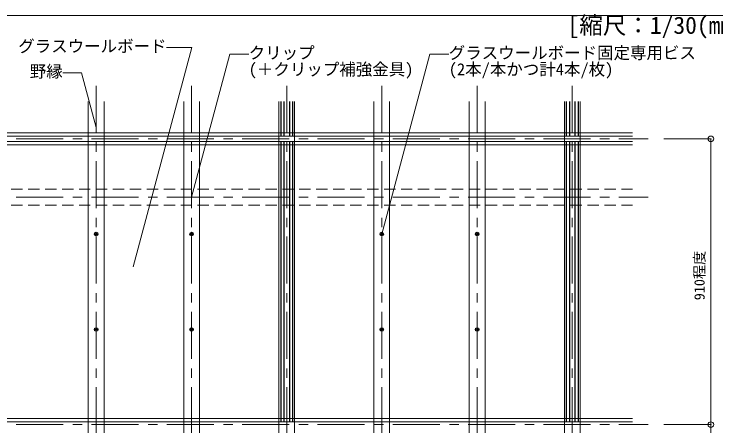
# Model space of a CAD drawing. Units: millimetres on the paper, enlarged 10 times, with parts at other scales. Extents: x -1950 to 1950, y -1347 to 1325.
# Drawn here: x -1398 to -652, y -39 to 398 of the extents above; entities that cross this region are included whole.
import ezdxf
from ezdxf.enums import TextEntityAlignment as Align

# ---------------------------------------------------------------- set-up
doc = ezdxf.new("R2010")
doc.units = ezdxf.units.MM
doc.header["$LTSCALE"] = 10
doc.header["$PDMODE"] = 32
doc.header["$PDSIZE"] = 6
doc.linetypes.add('CHAIN1', pattern=[8, 5, -1, 1, -1])
doc.linetypes.add('DASHED1', pattern=[1.8, 1.2, -0.6])
for name, color, linetype, lineweight in [('6-0_中心線', 4, 'CHAIN1', 9), ('6-1_吊り材', 7, 'Continuous', 18), ('6-2_野縁受け', 3, 'Continuous', 18), ('6-3_野縁', 2, 'Continuous', 25), ('6-5_寸法', 4, 'Continuous', 9), ('6-6_文字', 7, 'Continuous', 18), ('6-9_躯体他', 4, 'DASHED1', 9), ('6-C_ビス・アンカーボルト・強調図形', 2, 'Continuous', 25), ('F-3_野縁', 3, 'Continuous', 18)]:
    doc.layers.add(name, color=color, linetype=linetype, lineweight=lineweight)
doc.styles.add('ＭＳ ゴシック', font='')
doc.styles.get('ＭＳ ゴシック').set_extended_font_data('MS Gothic')

msp = doc.modelspace()

# ---------------------------------------------------------------- linework, layer by layer
at = {"layer": '6-0_中心線'}
for p, q in [((-1310.67, 321.77), (-1310.67, -454.8)), ((-1209.33, 321.77), (-1209.33, -454.8)), ((-1108.33, 321.77), (-1108.33, -454.8)), ((-1007.33, 321.77), (-1007.33, -454.8)), ((-906, 321.77), (-906, -454.8)), ((-805, 321.77), (-805, -454.8)), ((-1795.56, 265.43), (-724.44, 265.43)), ((-1795.56, 203.54), (-724.44, 203.54)), ((-1795.56, -37.9), (-724.44, -37.9))]:
    msp.add_line(p, q, dxfattribs=at)
at = {"layer": '6-1_吊り材'}
for p, q in [((-1319, 305.1), (-1319, -438.13)), ((-1302.33, 305.1), (-1302.33, -438.13)), ((-1217.67, 305.1), (-1217.67, -438.13)), ((-1201, 305.1), (-1201, -438.13)), ((-1116.67, 305.1), (-1116.67, -438.13)), ((-1100, 305.1), (-1100, -438.13)), ((-1015.67, 305.1), (-1015.67, -438.13)), ((-999, 305.1), (-999, -438.13)), ((-914.33, 305.1), (-914.33, -438.13)), ((-897.67, 305.1), (-897.67, -438.13)), ((-813.33, 305.1), (-813.33, -438.13)), ((-796.67, 305.1), (-796.67, -438.13))]:
    msp.add_line(p, q, dxfattribs=at)
at = {"layer": '6-2_野縁受け'}
for p, q in [((-1778.89, 271.77), (-741.11, 271.77)), ((-1778.89, 268.27), (-741.11, 268.27)), ((-1778.89, 262.6), (-741.11, 262.6)), ((-1778.89, 259.1), (-741.11, 259.1)), ((-1778.89, -31.57), (-741.11, -31.57)), ((-1778.89, -35.07), (-741.11, -35.07))]:
    msp.add_line(p, q, dxfattribs=at)
at = {"layer": '6-3_野縁'}
for p, q in [((-1114.67, 305.1), (-1114.67, 268.27)), ((-1111.17, 305.1), (-1111.17, 268.27)), ((-1105.5, 305.1), (-1105.5, 268.27)), ((-1102, 305.1), (-1102, 268.27)), ((-811.33, 305.1), (-811.33, 268.27)), ((-807.83, 305.1), (-807.83, 268.27)), ((-802.17, 305.1), (-802.17, 268.27)), ((-798.67, 305.1), (-798.67, 268.27)), ((-1114.67, 262.6), (-1114.67, -35.07)), ((-1111.17, 262.6), (-1111.17, -35.07)), ((-1105.5, 262.6), (-1105.5, -35.07)), ((-1102, 262.6), (-1102, -35.07)), ((-811.33, 262.6), (-811.33, -35.07)), ((-807.83, 262.6), (-807.83, -35.07)), ((-802.17, 262.6), (-802.17, -35.07)), ((-798.67, 262.6), (-798.67, -35.07))]:
    msp.add_line(p, q, dxfattribs=at)
at = {"layer": '6-5_寸法'}
for p, q in [((-657.78, 265.43), (-707.78, 265.43)), ((-657.78, 265.43), (-657.78, -37.9)), ((-657.78, -37.9), (-707.78, -37.9)), ((-657.78, -37.9), (-657.78, -341.23))]:
    msp.add_line(p, q, dxfattribs=at)
at = {"layer": '6-5_寸法', "color": 7}
for p in [(-657.78, 265.43), (-657.78, -37.9)]:
    msp.add_point(p, dxfattribs=at)
at = {"layer": '6-6_文字'}
for p, q in [((-1209.17, 362.36), (-1271.5, 129.74)), ((-1209.17, 362.36), (-1235.96, 362.36)), ((-1168.68, 355.27), (-1209.33, 203.54)), ((-1168.68, 355.27), (-1148.68, 355.27)), ((-956.2, 355.27), (-1007.33, 164.43)), ((-936.2, 355.27), (-956.2, 355.27)), ((-1326.2, 335.49), (-1346.2, 335.49)), ((-1326.2, 335.49), (-1310.67, 277.52))]:
    msp.add_line(p, q, dxfattribs=at)
at = {"layer": '6-9_躯体他'}
for p, q in [((-1778.89, 211.87), (-741.11, 211.87)), ((-1778.89, 195.2), (-741.11, 195.2))]:
    msp.add_line(p, q, dxfattribs=at)
at = {"layer": '6-C_ビス・アンカーボルト・強調図形'}
for p, q in [((-1311.42, 164.6), (-1311.04, 164.6)), ((-1311.04, 164.6), (-1310.9, 164.67)), ((-1311.04, 164.6), (-1310.98, 164.55)), ((-1311.04, 164.26), (-1310.98, 164.32)), ((-1310.9, 164.67), (-1310.84, 164.61)), ((-1310.9, 164.2), (-1310.84, 164.26)), ((-1310.84, 164.06), (-1310.9, 164.2)), ((-1310.48, 164.43), (-1310.85, 164.43)), ((-1310.84, 164.8), (-1310.78, 164.74)), ((-1310.84, 164.06), (-1310.78, 164.12)), ((-1310.83, 163.68), (-1310.84, 164.06)), ((-1310.67, 164.61), (-1310.67, 164.25)), ((-1310.5, 164.8), (-1310.55, 164.74)), ((-1310.5, 164.06), (-1310.55, 164.12)), ((-1310.5, 165.18), (-1310.5, 164.8)), ((-1310.5, 164.8), (-1310.43, 164.67)), ((-1310.43, 164.67), (-1310.49, 164.61)), ((-1310.43, 164.2), (-1310.49, 164.26)), ((-1310.3, 164.6), (-1310.43, 164.67)), ((-1310.3, 164.26), (-1310.43, 164.2)), ((-1310.3, 164.6), (-1310.35, 164.55)), ((-1310.3, 164.26), (-1310.35, 164.32)), ((-1309.92, 164.6), (-1310.3, 164.6)), ((-1309.92, 164.27), (-1310.3, 164.26)), ((-1210.08, 164.6), (-1209.7, 164.6)), ((-1209.7, 164.6), (-1209.57, 164.67)), ((-1209.7, 164.6), (-1209.65, 164.55)), ((-1209.7, 164.26), (-1209.65, 164.32)), ((-1209.57, 164.67), (-1209.51, 164.61)), ((-1209.57, 164.2), (-1209.51, 164.26)), ((-1209.5, 164.06), (-1209.57, 164.2)), ((-1209.15, 164.43), (-1209.52, 164.43)), ((-1209.5, 164.8), (-1209.45, 164.74)), ((-1209.5, 164.06), (-1209.45, 164.12)), ((-1209.5, 163.68), (-1209.5, 164.06)), ((-1209.33, 164.61), (-1209.33, 164.25)), ((-1209.16, 164.8), (-1209.22, 164.74)), ((-1209.16, 164.06), (-1209.22, 164.12)), ((-1209.17, 165.18), (-1209.16, 164.8)), ((-1209.16, 164.8), (-1209.1, 164.67)), ((-1209.1, 164.67), (-1209.16, 164.61)), ((-1209.1, 164.2), (-1209.16, 164.26)), ((-1208.96, 164.6), (-1209.1, 164.67)), ((-1208.96, 164.26), (-1209.1, 164.2)), ((-1208.96, 164.6), (-1209.02, 164.55)), ((-1208.96, 164.26), (-1209.02, 164.32)), ((-1208.58, 164.6), (-1208.96, 164.6)), ((-1208.58, 164.27), (-1208.96, 164.26)), ((-1008.08, 164.6), (-1007.7, 164.6)), ((-1007.7, 164.6), (-1007.57, 164.67)), ((-1007.7, 164.6), (-1007.65, 164.55)), ((-1007.7, 164.26), (-1007.65, 164.32)), ((-1007.57, 164.67), (-1007.51, 164.61)), ((-1007.57, 164.2), (-1007.51, 164.26)), ((-1007.5, 164.06), (-1007.57, 164.2)), ((-1007.15, 164.43), (-1007.52, 164.43)), ((-1007.5, 164.8), (-1007.45, 164.74)), ((-1007.5, 164.06), (-1007.45, 164.12)), ((-1007.5, 163.68), (-1007.5, 164.06)), ((-1007.33, 164.61), (-1007.33, 164.25)), ((-1007.16, 164.8), (-1007.22, 164.74)), ((-1007.16, 164.06), (-1007.22, 164.12)), ((-1007.17, 165.18), (-1007.16, 164.8)), ((-1007.16, 164.8), (-1007.1, 164.67)), ((-1007.1, 164.67), (-1007.16, 164.61)), ((-1007.1, 164.2), (-1007.16, 164.26)), ((-1006.96, 164.6), (-1007.1, 164.67)), ((-1006.96, 164.26), (-1007.1, 164.2)), ((-1006.96, 164.6), (-1007.02, 164.55)), ((-1006.96, 164.26), (-1007.02, 164.32)), ((-1006.58, 164.6), (-1006.96, 164.6)), ((-1006.58, 164.27), (-1006.96, 164.26)), ((-906.75, 164.6), (-906.37, 164.6)), ((-906.37, 164.6), (-906.23, 164.67)), ((-906.37, 164.6), (-906.31, 164.55)), ((-906.37, 164.26), (-906.31, 164.32)), ((-906.23, 164.67), (-906.17, 164.61)), ((-906.23, 164.2), (-906.17, 164.26)), ((-906.17, 164.06), (-906.23, 164.2)), ((-905.82, 164.43), (-906.18, 164.43)), ((-906.17, 164.8), (-906.11, 164.74)), ((-906.17, 164.06), (-906.11, 164.12)), ((-906.16, 163.68), (-906.17, 164.06)), ((-906, 164.61), (-906, 164.25)), ((-905.83, 164.8), (-905.89, 164.74)), ((-905.83, 164.06), (-905.89, 164.12)), ((-905.84, 165.18), (-905.83, 164.8)), ((-905.83, 164.8), (-905.77, 164.67)), ((-905.77, 164.67), (-905.83, 164.61)), ((-905.77, 164.2), (-905.83, 164.26)), ((-905.63, 164.6), (-905.77, 164.67)), ((-905.63, 164.26), (-905.77, 164.2)), ((-905.63, 164.6), (-905.69, 164.55)), ((-905.63, 164.26), (-905.69, 164.32)), ((-905.25, 164.6), (-905.63, 164.6)), ((-905.25, 164.27), (-905.63, 164.26)), ((-1311.42, 63.26), (-1311.04, 63.27)), ((-1311.04, 63.27), (-1310.9, 63.33)), ((-1311.04, 63.27), (-1310.98, 63.21)), ((-1311.04, 62.93), (-1310.98, 62.99)), ((-1310.9, 63.33), (-1310.84, 63.27)), ((-1310.9, 62.87), (-1310.84, 62.93)), ((-1310.84, 62.73), (-1310.9, 62.87)), ((-1310.48, 63.1), (-1310.85, 63.1)), ((-1310.84, 63.47), (-1310.78, 63.41)), ((-1310.84, 62.73), (-1310.78, 62.79)), ((-1310.83, 62.35), (-1310.84, 62.73)), ((-1310.67, 63.28), (-1310.67, 62.92)), ((-1310.5, 63.47), (-1310.55, 63.41)), ((-1310.5, 62.73), (-1310.55, 62.79)), ((-1310.5, 63.85), (-1310.5, 63.47)), ((-1310.5, 63.47), (-1310.43, 63.33)), ((-1310.43, 63.33), (-1310.49, 63.27)), ((-1310.43, 62.87), (-1310.49, 62.93)), ((-1310.3, 63.27), (-1310.43, 63.33)), ((-1310.3, 62.93), (-1310.43, 62.87)), ((-1310.3, 63.27), (-1310.35, 63.21)), ((-1310.3, 62.93), (-1310.35, 62.99)), ((-1309.92, 63.26), (-1310.3, 63.27)), ((-1309.92, 62.93), (-1310.3, 62.93)), ((-1210.08, 63.26), (-1209.7, 63.27)), ((-1209.7, 63.27), (-1209.57, 63.33)), ((-1209.7, 63.27), (-1209.65, 63.21)), ((-1209.7, 62.93), (-1209.65, 62.99)), ((-1209.57, 63.33), (-1209.51, 63.27)), ((-1209.57, 62.87), (-1209.51, 62.93)), ((-1209.5, 62.73), (-1209.57, 62.87)), ((-1209.15, 63.1), (-1209.52, 63.1)), ((-1209.5, 63.47), (-1209.45, 63.41)), ((-1209.5, 62.73), (-1209.45, 62.79)), ((-1209.5, 62.35), (-1209.5, 62.73)), ((-1209.33, 63.28), (-1209.33, 62.92)), ((-1209.16, 63.47), (-1209.22, 63.41)), ((-1209.16, 62.73), (-1209.22, 62.79)), ((-1209.17, 63.85), (-1209.16, 63.47)), ((-1209.16, 63.47), (-1209.1, 63.33)), ((-1209.1, 63.33), (-1209.16, 63.27)), ((-1209.1, 62.87), (-1209.16, 62.93)), ((-1208.96, 63.27), (-1209.1, 63.33)), ((-1208.96, 62.93), (-1209.1, 62.87)), ((-1208.96, 63.27), (-1209.02, 63.21)), ((-1208.96, 62.93), (-1209.02, 62.99)), ((-1208.58, 63.26), (-1208.96, 63.27)), ((-1208.58, 62.93), (-1208.96, 62.93)), ((-1008.08, 63.26), (-1007.7, 63.27)), ((-1007.7, 63.27), (-1007.57, 63.33)), ((-1007.7, 63.27), (-1007.65, 63.21)), ((-1007.7, 62.93), (-1007.65, 62.99)), ((-1007.57, 63.33), (-1007.51, 63.27)), ((-1007.57, 62.87), (-1007.51, 62.93)), ((-1007.5, 62.73), (-1007.57, 62.87)), ((-1007.15, 63.1), (-1007.52, 63.1)), ((-1007.5, 63.47), (-1007.45, 63.41)), ((-1007.5, 62.73), (-1007.45, 62.79)), ((-1007.5, 62.35), (-1007.5, 62.73)), ((-1007.33, 63.28), (-1007.33, 62.92)), ((-1007.16, 63.47), (-1007.22, 63.41)), ((-1007.16, 62.73), (-1007.22, 62.79)), ((-1007.17, 63.85), (-1007.16, 63.47)), ((-1007.16, 63.47), (-1007.1, 63.33)), ((-1007.1, 63.33), (-1007.16, 63.27)), ((-1007.1, 62.87), (-1007.16, 62.93)), ((-1006.96, 63.27), (-1007.1, 63.33)), ((-1006.96, 62.93), (-1007.1, 62.87)), ((-1006.96, 63.27), (-1007.02, 63.21)), ((-1006.96, 62.93), (-1007.02, 62.99)), ((-1006.58, 63.26), (-1006.96, 63.27)), ((-1006.58, 62.93), (-1006.96, 62.93)), ((-906.75, 63.26), (-906.37, 63.27)), ((-906.37, 63.27), (-906.23, 63.33)), ((-906.37, 63.27), (-906.31, 63.21)), ((-906.37, 62.93), (-906.31, 62.99)), ((-906.23, 63.33), (-906.17, 63.27)), ((-906.23, 62.87), (-906.17, 62.93)), ((-906.17, 62.73), (-906.23, 62.87)), ((-905.82, 63.1), (-906.18, 63.1)), ((-906.17, 63.47), (-906.11, 63.41)), ((-906.17, 62.73), (-906.11, 62.79)), ((-906.16, 62.35), (-906.17, 62.73)), ((-906, 63.28), (-906, 62.92)), ((-905.83, 63.47), (-905.89, 63.41)), ((-905.83, 62.73), (-905.89, 62.79)), ((-905.84, 63.85), (-905.83, 63.47)), ((-905.83, 63.47), (-905.77, 63.33)), ((-905.77, 63.33), (-905.83, 63.27)), ((-905.77, 62.87), (-905.83, 62.93)), ((-905.63, 63.27), (-905.77, 63.33)), ((-905.63, 62.93), (-905.77, 62.87)), ((-905.63, 63.27), (-905.69, 63.21)), ((-905.63, 62.93), (-905.69, 62.99)), ((-905.25, 63.26), (-905.63, 63.27)), ((-905.25, 62.93), (-905.63, 62.93))]:
    msp.add_line(p, q, dxfattribs=at)
for points in [[(-1311.42, 164.27), (-1311.04, 164.26), (-1310.9, 164.2)], [(-1310.83, 165.18), (-1310.84, 164.8), (-1310.9, 164.67)], [(-1310.5, 163.68), (-1310.5, 164.06), (-1310.43, 164.2)], [(-1210.08, 164.27), (-1209.7, 164.26), (-1209.57, 164.2)], [(-1209.5, 165.18), (-1209.5, 164.8), (-1209.57, 164.67)], [(-1209.17, 163.68), (-1209.16, 164.06), (-1209.1, 164.2)], [(-1008.08, 164.27), (-1007.7, 164.26), (-1007.57, 164.2)], [(-1007.5, 165.18), (-1007.5, 164.8), (-1007.57, 164.67)], [(-1007.17, 163.68), (-1007.16, 164.06), (-1007.1, 164.2)], [(-906.75, 164.27), (-906.37, 164.26), (-906.23, 164.2)], [(-906.16, 165.18), (-906.17, 164.8), (-906.23, 164.67)], [(-905.84, 163.68), (-905.83, 164.06), (-905.77, 164.2)], [(-1311.42, 62.93), (-1311.04, 62.93), (-1310.9, 62.87)], [(-1310.83, 63.85), (-1310.84, 63.47), (-1310.9, 63.33)], [(-1310.5, 62.35), (-1310.5, 62.73), (-1310.43, 62.87)], [(-1210.08, 62.93), (-1209.7, 62.93), (-1209.57, 62.87)], [(-1209.5, 63.85), (-1209.5, 63.47), (-1209.57, 63.33)], [(-1209.17, 62.35), (-1209.16, 62.73), (-1209.1, 62.87)], [(-1008.08, 62.93), (-1007.7, 62.93), (-1007.57, 62.87)], [(-1007.5, 63.85), (-1007.5, 63.47), (-1007.57, 63.33)], [(-1007.17, 62.35), (-1007.16, 62.73), (-1007.1, 62.87)], [(-906.75, 62.93), (-906.37, 62.93), (-906.23, 62.87)], [(-906.16, 63.85), (-906.17, 63.47), (-906.23, 63.33)], [(-905.84, 62.35), (-905.83, 62.73), (-905.77, 62.87)]]:
    msp.add_lwpolyline(points, dxfattribs=at)
for centre in [(-1310.67, 164.43), (-1209.33, 164.43), (-1007.33, 164.43), (-906, 164.43), (-1310.67, 63.1), (-1209.33, 63.1), (-1007.33, 63.1), (-906, 63.1)]:
    msp.add_circle(centre, 1.83, dxfattribs=at)
for centre, radius, start, end in [((-1310.67, 164.43), 0.767, 167.57653, 192.42347), ((-1310.67, 164.43), 0.382, 162.48255, 197.51745), ((-1310.67, 164.43), 0.767, 77.57653, 102.42347), ((-1310.67, 164.43), 0.382, 72.48255, 107.51745), ((-1310.67, 164.43), 0.382, 252.48255, 287.51745), ((-1310.67, 164.43), 0.382, 342.48255, 17.51745), ((-1310.67, 164.43), 0.767, 347.57653, 12.42347), ((-1209.33, 164.43), 0.767, 167.57653, 192.42347), ((-1209.33, 164.43), 0.382, 162.48255, 197.51745), ((-1209.33, 164.43), 0.767, 77.57653, 102.42347), ((-1209.33, 164.43), 0.382, 72.48255, 107.51745), ((-1209.33, 164.43), 0.382, 252.48255, 287.51745), ((-1209.33, 164.43), 0.382, 342.48255, 17.51745), ((-1209.33, 164.43), 0.767, 347.57653, 12.42347), ((-1007.33, 164.43), 0.767, 167.57653, 192.42347), ((-1007.33, 164.43), 0.382, 162.48255, 197.51745), ((-1007.33, 164.43), 0.767, 77.57653, 102.42347), ((-1007.33, 164.43), 0.382, 72.48255, 107.51745), ((-1007.33, 164.43), 0.382, 252.48255, 287.51745), ((-1007.33, 164.43), 0.382, 342.48255, 17.51745), ((-1007.33, 164.43), 0.767, 347.57653, 12.42347), ((-906, 164.43), 0.767, 167.57653, 192.42347), ((-906, 164.43), 0.382, 162.48255, 197.51745), ((-906, 164.43), 0.767, 77.57653, 102.42347), ((-906, 164.43), 0.382, 72.48255, 107.51745), ((-906, 164.43), 0.382, 252.48255, 287.51745), ((-906, 164.43), 0.382, 342.48255, 17.51745), ((-906, 164.43), 0.767, 347.57653, 12.42347), ((-1310.67, 164.43), 0.767, 257.57653, 282.42347), ((-1209.33, 164.43), 0.767, 257.57653, 282.42347), ((-1007.33, 164.43), 0.767, 257.57653, 282.42347), ((-906, 164.43), 0.767, 257.57653, 282.42347), ((-1310.67, 63.1), 0.767, 167.57653, 192.42347), ((-1310.67, 63.1), 0.382, 162.48255, 197.51745), ((-1310.67, 63.1), 0.767, 77.57653, 102.42347), ((-1310.67, 63.1), 0.767, 257.57653, 282.42347), ((-1310.67, 63.1), 0.382, 72.48255, 107.51745), ((-1310.67, 63.1), 0.382, 252.48255, 287.51745), ((-1310.67, 63.1), 0.382, 342.48255, 17.51745), ((-1310.67, 63.1), 0.767, 347.57653, 12.42347), ((-1209.33, 63.1), 0.767, 167.57653, 192.42347), ((-1209.33, 63.1), 0.382, 162.48255, 197.51745), ((-1209.33, 63.1), 0.767, 77.57653, 102.42347), ((-1209.33, 63.1), 0.767, 257.57653, 282.42347), ((-1209.33, 63.1), 0.382, 72.48255, 107.51745), ((-1209.33, 63.1), 0.382, 252.48255, 287.51745), ((-1209.33, 63.1), 0.382, 342.48255, 17.51745), ((-1209.33, 63.1), 0.767, 347.57653, 12.42347), ((-1007.33, 63.1), 0.767, 167.57653, 192.42347), ((-1007.33, 63.1), 0.382, 162.48255, 197.51745), ((-1007.33, 63.1), 0.767, 77.57653, 102.42347), ((-1007.33, 63.1), 0.767, 257.57653, 282.42347), ((-1007.33, 63.1), 0.382, 72.48255, 107.51745), ((-1007.33, 63.1), 0.382, 252.48255, 287.51745), ((-1007.33, 63.1), 0.382, 342.48255, 17.51745), ((-1007.33, 63.1), 0.767, 347.57653, 12.42347), ((-906, 63.1), 0.767, 167.57653, 192.42347), ((-906, 63.1), 0.382, 162.48255, 197.51745), ((-906, 63.1), 0.767, 77.57653, 102.42347), ((-906, 63.1), 0.767, 257.57653, 282.42347), ((-906, 63.1), 0.382, 72.48255, 107.51745), ((-906, 63.1), 0.382, 252.48255, 287.51745), ((-906, 63.1), 0.382, 342.48255, 17.51745), ((-906, 63.1), 0.767, 347.57653, 12.42347)]:
    msp.add_arc(centre, radius, start, end, dxfattribs=at)
at = {"layer": 'F-3_野縁'}
msp.add_line((-1910, 396.37), (-610, 396.37), dxfattribs=at)

# ---------------------------------------------------------------- texts
at = {"layer": '6-5_寸法', "style": 'ＭＳ ゴシック'}
msp.add_text('910程度', height=11, rotation=90, dxfattribs=at).set_placement((-661.11, 94.13), align=Align.BOTTOM_LEFT)
at = {"layer": '6-6_文字', "style": 'ＭＳ ゴシック'}
for s, p in [('グラスウールボード', (-1393.46, 353.61)), ('クリップ', (-1148.68, 346.52)), ('グラスウールボード固定専用ビス', (-936.2, 346.52)), ('野縁', (-1381.2, 326.74)), ('(＋クリップ補強金具)', (-1148.68, 329.02)), ('(2本/本かつ計4本/枚)', (-936.2, 329.02))]:
    msp.add_text(s, height=12.83, dxfattribs=at).set_placement(p, align=Align.BOTTOM_LEFT)
at = {"layer": 'F-3_野縁', "color": 7, "style": 'ＭＳ ゴシック'}
msp.add_text('[縮尺：1/30(mm)]', height=18.33, dxfattribs=at).set_placement((-810, 371.37), align=Align.BOTTOM_LEFT)

doc.saveas('drawing.dxf')
